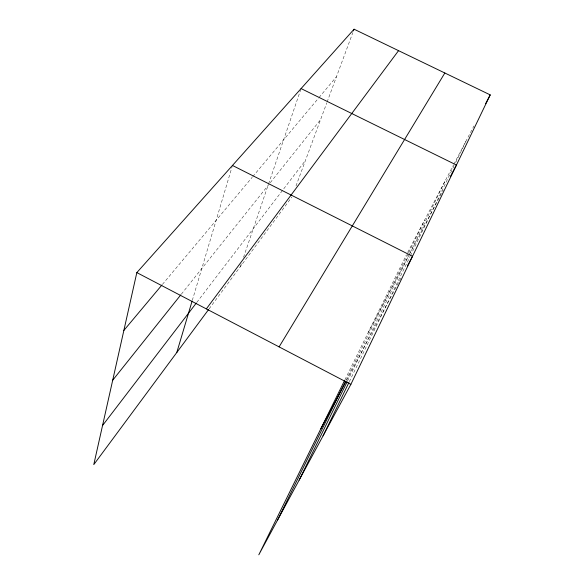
<?xml version="1.0" encoding="UTF-8"?>
<svg xmlns="http://www.w3.org/2000/svg" width="584" height="584" viewBox="0 0 584 584"><rect width="100%" height="100%" fill="white"/><g stroke="black" fill="none" stroke-linecap="round" stroke-linejoin="round"><path stroke-width="0.44" stroke-dasharray="2.92 2.19" d="M192.319 300.366L232.206 166.331M240.352 266.647L241.798 262.406M243.535 257.318L268.012 185.544M268.603 183.821L300.789 89.432M296 185.96L326.799 102.842M327.106 101.996L352.824 32.594M349.327 381.688L410.063 256.486M410.457 255.675L454.096 165.71M455.695 162.425L466.441 140.269M347.517 380.98L409.523 253.909M409.917 253.091L444.993 181.208M346.02 380.432L408.252 253.478M408.654 252.668L424.656 220.029M344.94 379.775L406.428 254.814M407.676 252.441L453.403 165.155M453.826 164.352L473.945 125.94M368.19 332.53L408.326 256.361M409.165 254.77L443.307 189.975M346.772 379.965L400.967 278.021M209.123 308.827L291.905 197.02M196.801 302.388L305.454 160.447M181.354 294.168L269.706 183.42M270.275 182.712L320.558 119.683M162.418 284.423L252.2 177.288M252.784 176.594L318.462 98.222M319.039 97.528L336.464 76.738"/><path stroke-width="0.88" d="M344.538 380.586L258.807 554.8L350.874 384.36L490.217 94.893L354.079 29.2L136.831 272.604L93.783 464.601L208.583 309.557M176.813 352.459L192.063 301.22M353.451 30.901L354.079 29.2M323.047 435.868L348.933 382.513M299.147 480.114L347.122 381.797M277.473 520.249L345.618 381.243M485.625 103.645L490.217 94.893M450.512 176.295L456.454 165.024L301.081 88.578M320.886 428.649L345.932 381.549M407.384 265.946L412.523 256.288L232.468 165.454M279.101 346.881L444.84 72.993M206.334 308.892L398.551 50.662M102.55 425.51L196.246 303.111M112.705 380.221L180.792 294.876M123.874 330.413L161.834 285.116M136.831 272.604L350.874 384.36"/></g></svg>
